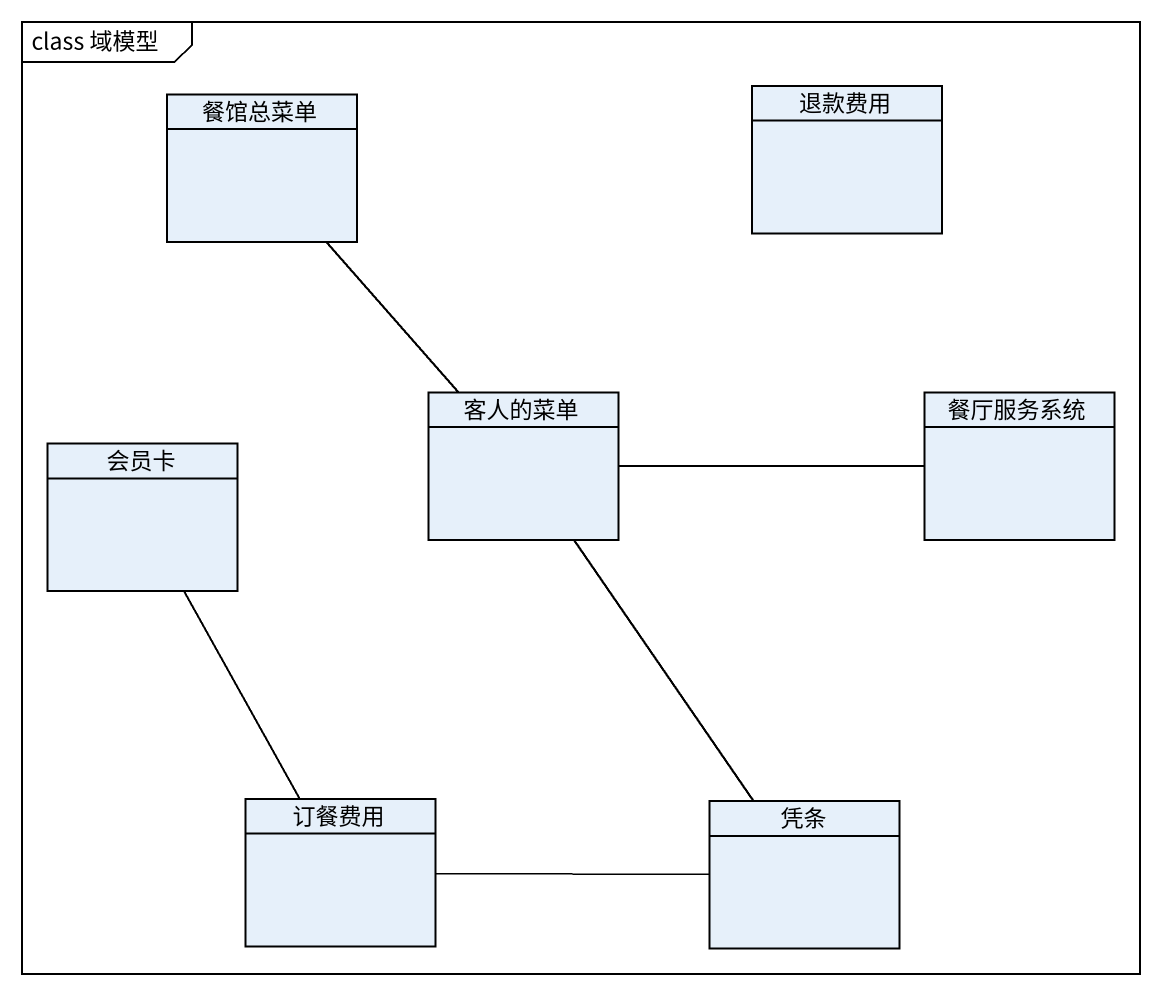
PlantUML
@startuml
mainframe class 域模型
hide circle
hide empty members
class 餐馆总菜单
class 退款费用
class 客人的菜单
class 餐厅服务系统
class 会员卡
class 订餐费用
class 凭条
客人的菜单 -up- 餐馆总菜单
餐厅服务系统 -left- 客人的菜单
会员卡 -- 订餐费用
订餐费用 -right- 凭条
凭条 -up- 客人的菜单
@enduml
